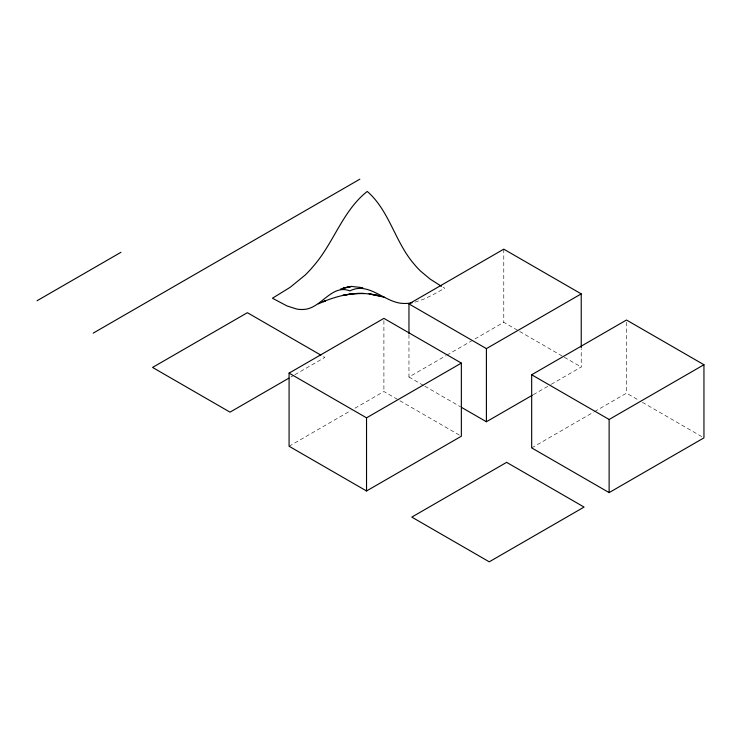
<?xml version="1.0" encoding="UTF-8"?>
<svg xmlns="http://www.w3.org/2000/svg" width="741" height="741" viewBox="0 0 741 741"><rect width="100%" height="100%" fill="white"/><g stroke="black" fill="none" stroke-linecap="round" stroke-linejoin="round"><path stroke-width="0.56" stroke-dasharray="3.71 2.78" d="M290.898 377.002L293.89 375.27M294.89 374.696L324.836 357.403L321.853 355.689M289.083 446.258L350.965 410.523M354.958 408.217L383.903 391.507L461.356 436.227M408.958 334.765L408.958 377.039L445.887 355.717M446.888 355.143L503.778 322.298L518.672 330.894M533.325 394.675L550.285 384.875M551.285 384.301L581.231 367.017L581.231 348.733M531.677 447.897L593.56 412.163M594.56 411.588L626.497 393.147L638.418 400.029M415.08 302.124L423.972 299.086L432.855 294.835L444.711 288.193L443.099 287.258M519.663 331.468L563.355 356.699M564.355 357.273L581.231 367.017M642.382 402.326L703.95 437.866M408.958 377.039L423.852 385.644M424.843 386.218L460.596 406.855M626.497 322.298L626.497 393.147M503.778 249.161L503.778 322.298M383.903 320.658L383.903 391.507"/><path stroke-width="1.11" d="M37.05 300.744L120.959 252.301M93.171 333.144L359.848 179.183M289.083 373.121L383.903 318.371L461.356 363.09L461.356 436.227L366.536 490.968L289.083 446.258L289.083 373.121L366.536 417.831L461.356 363.09M408.958 333.617L408.958 303.912L503.778 249.161L581.231 293.881L581.231 347.585M288.907 378.151L230.016 412.153L152.563 367.434L247.383 312.693L320.862 355.115M408.958 303.912L486.411 348.622L581.231 293.881M531.677 374.761L626.497 320.019L703.95 364.729L703.95 437.866L609.13 492.608L531.677 447.897L531.677 374.761L609.13 419.48L703.95 364.729M461.587 407.43L486.411 421.759L532.325 395.249M318.306 303.903L325.438 300.781L323.02 301.744C336.071 296.539 350.039 292.704 364.211 293.492L353.438 293.751L342.675 295.455C354.865 292.556 367.666 292.899 379.818 295.835L369.046 293.89L384.653 297.336M343.176 288.138L351.521 286.424L362.831 287.703M340.749 288.888L351.521 286.424L343.713 287.925M441.488 286.322L430.188 279.125L420.508 271.049A57.918 33.438 60 0 1 413.246 263.055C394.87 241.233 389.09 210.342 367.258 191.437C342.851 210.555 333.876 242.492 313.925 265.556A78.407 45.266 -60 0 1 305.033 275.18L290.222 287.276L272.438 298.225L286.962 305.922L296.641 309.025A57.918 33.438 60 0 0 303.903 309.414C321.233 308.589 331.625 283.59 349.891 290.898C368.935 281.182 384.635 302.856 403.224 303.43A78.407 45.266 -60 0 0 412.116 302.782M609.13 419.48L609.13 492.608M486.411 348.622L486.411 421.759M366.536 417.831L366.536 490.968M506.622 462.356L411.801 517.107L489.255 561.817L584.075 507.076L506.622 462.356"/></g></svg>
